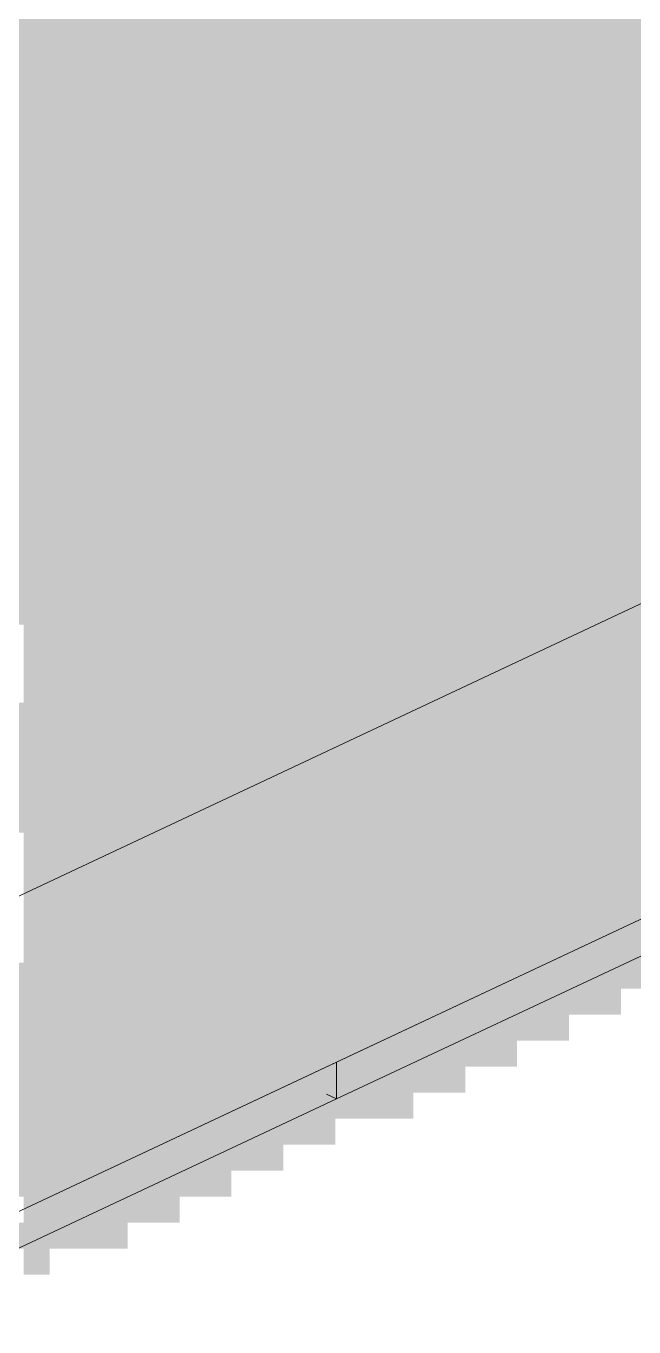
# Model space of a CAD drawing. Header units: millimetres. Extents: x 5 to 1315, y 5 to 292.
# Drawn here: x 1202.352 to 1204.608, y 75.672 to 80.497 of the extents above; entities that cross this region are included whole.
import ezdxf

# ---------------------------------------------------------------- set-up
doc = ezdxf.new("R2010")
doc.units = ezdxf.units.MM
doc.layers.add('EXISTING', color=7, linetype='Continuous')
doc.layers.add('IMAGES', color=7, linetype='Continuous')

# ---------------------------------------------------------------- blocks, each defined once
blk = doc.blocks.new('SHEET_03')
at = {"layer": 'EXISTING', "color": 250, "lineweight": 9}
for p, q in [((263.2288, 58.9151), (329.7311, 90.136)), ((329.7311, 88.9664), (263.2288, 57.7455)), ((303.5049, 76.654), (306.9393, 78.2663)), ((306.9393, 78.1299), (303.5049, 76.5175)), ((263.2288, 57.7455), (303.5049, 76.654)), ((303.5049, 76.5175), (303.5049, 76.654)), ((303.4668, 76.5354), (303.5049, 76.5175)), ((303.5049, 76.5175), (263.2288, 57.609))]:
    blk.add_line(p, q, dxfattribs=at)
at = {"layer": 'IMAGES', "color": 7}
for points in [[(299.9345, 80.4935), (302.8255, 80.4935), (299.9345, 80.5899), (302.8255, 80.5899)], [(302.8255, 80.4935), (302.9218, 80.4935), (302.8255, 80.5899), (302.9218, 80.5899)], [(302.9218, 80.4935), (303.0182, 80.4935), (302.9218, 80.5899), (303.0182, 80.5899)], [(303.0182, 80.4935), (307.0655, 80.4935), (303.0182, 80.5899), (307.0655, 80.5899)], [(300.4164, 80.3971), (302.5364, 80.3971), (300.4164, 80.4935), (302.5364, 80.4935)], [(302.5364, 80.3971), (302.6327, 80.3971), (302.5364, 80.4935), (302.6327, 80.4935)], [(302.6327, 80.3971), (302.7291, 80.3971), (302.6327, 80.4935), (302.7291, 80.4935)], [(302.7291, 80.3971), (302.8255, 80.3971), (302.7291, 80.4935), (302.8255, 80.4935)], [(302.8255, 80.3971), (303.0182, 80.3971), (302.8255, 80.4935), (303.0182, 80.4935)], [(303.0182, 80.3971), (306.8727, 80.3971), (303.0182, 80.4935), (306.8727, 80.4935)], [(300.6091, 80.3007), (302.44, 80.3007), (300.6091, 80.3971), (302.44, 80.3971)], [(302.44, 80.3007), (302.5364, 80.3007), (302.44, 80.3971), (302.5364, 80.3971)], [(302.5364, 80.3007), (302.8255, 80.3007), (302.5364, 80.3971), (302.8255, 80.3971)], [(302.8255, 80.3007), (302.9218, 80.3007), (302.8255, 80.3971), (302.9218, 80.3971)], [(302.9218, 80.2043), (306.68, 80.2043), (302.9218, 80.3971), (306.68, 80.3971)], [(302.2473, 80.2043), (302.44, 80.2043), (302.2473, 80.3007), (302.44, 80.3007)], [(302.44, 80.2043), (302.6327, 80.2043), (302.44, 80.3007), (302.6327, 80.3007)], [(302.6327, 80.2043), (302.7291, 80.2043), (302.6327, 80.3007), (302.7291, 80.3007)], [(302.7291, 80.2043), (302.8255, 80.2043), (302.7291, 80.3007), (302.8255, 80.3007)], [(302.8255, 80.2043), (302.9218, 80.2043), (302.8255, 80.3007), (302.9218, 80.3007)], [(302.1509, 80.1079), (302.44, 80.1079), (302.1509, 80.2043), (302.44, 80.2043)], [(302.44, 80.1079), (302.6327, 80.1079), (302.44, 80.2043), (302.6327, 80.2043)], [(302.6327, 80.1079), (302.8255, 80.1079), (302.6327, 80.2043), (302.8255, 80.2043)], [(302.8255, 80.1079), (302.9218, 80.1079), (302.8255, 80.2043), (302.9218, 80.2043)], [(302.9218, 80.1079), (303.0182, 80.1079), (302.9218, 80.2043), (303.0182, 80.2043)], [(303.0182, 80.1079), (306.4873, 80.1079), (303.0182, 80.2043), (306.4873, 80.2043)], [(302.1509, 80.0115), (302.8255, 80.0115), (302.1509, 80.1079), (302.8255, 80.1079)], [(302.8255, 80.0115), (302.9218, 80.0115), (302.8255, 80.1079), (302.9218, 80.1079)], [(302.9218, 80.0115), (303.4036, 80.0115), (302.9218, 80.1079), (303.4036, 80.1079)], [(303.4036, 80.0115), (303.5, 80.0115), (303.4036, 80.1079), (303.5, 80.1079)], [(303.5, 80.0115), (303.5964, 80.0115), (303.5, 80.1079), (303.5964, 80.1079)], [(303.5964, 80.0115), (306.1018, 80.0115), (303.5964, 80.1079), (306.1018, 80.1079)], [(302.0545, 79.9151), (303.3073, 79.9151), (302.0545, 80.0115), (303.3073, 80.0115)], [(303.3073, 79.8187), (303.4036, 79.8187), (303.3073, 80.0115), (303.4036, 80.0115)], [(303.4036, 79.9151), (303.5, 79.9151), (303.4036, 80.0115), (303.5, 80.0115)], [(303.5, 79.9151), (303.5964, 79.9151), (303.5, 80.0115), (303.5964, 80.0115)], [(303.5964, 79.8187), (303.6927, 79.8187), (303.5964, 80.0115), (303.6927, 80.0115)], [(303.6927, 79.9151), (306.0055, 79.9151), (303.6927, 80.0115), (306.0055, 80.0115)], [(301.7655, 79.8187), (303.3073, 79.8187), (301.7655, 79.9151), (303.3073, 79.9151)], [(303.4036, 79.8187), (303.5964, 79.8187), (303.4036, 79.9151), (303.5964, 79.9151)], [(303.6927, 79.8187), (305.62, 79.8187), (303.6927, 79.9151), (305.62, 79.9151)], [(301.5727, 79.7223), (303.4036, 79.7223), (301.5727, 79.8187), (303.4036, 79.8187)], [(303.4036, 79.7223), (303.5, 79.7223), (303.4036, 79.8187), (303.5, 79.8187)], [(303.5, 79.7223), (303.5964, 79.7223), (303.5, 79.8187), (303.5964, 79.8187)], [(303.5964, 79.7223), (303.9818, 79.7223), (303.5964, 79.8187), (303.9818, 79.8187)], [(303.9818, 79.7223), (304.0782, 79.7223), (303.9818, 79.8187), (304.0782, 79.8187)], [(304.0782, 79.7223), (305.5236, 79.7223), (304.0782, 79.8187), (305.5236, 79.8187)], [(301.0909, 79.6259), (303.8855, 79.6259), (301.0909, 79.7223), (303.8855, 79.7223)], [(303.8855, 79.5295), (303.9818, 79.5295), (303.8855, 79.7223), (303.9818, 79.7223)], [(303.9818, 79.6259), (304.0782, 79.6259), (303.9818, 79.7223), (304.0782, 79.7223)], [(304.0782, 79.6259), (304.1745, 79.6259), (304.0782, 79.7223), (304.1745, 79.7223)], [(304.1745, 79.6259), (305.2345, 79.6259), (304.1745, 79.7223), (305.2345, 79.7223)], [(300.8982, 79.5295), (303.8855, 79.5295), (300.8982, 79.6259), (303.8855, 79.6259)], [(303.9818, 79.5295), (304.0782, 79.5295), (303.9818, 79.6259), (304.0782, 79.6259)], [(304.0782, 79.5295), (304.1745, 79.5295), (304.0782, 79.6259), (304.1745, 79.6259)], [(304.1745, 79.5295), (305.0418, 79.5295), (304.1745, 79.6259), (305.0418, 79.6259)], [(300.7055, 79.4331), (303.9818, 79.4331), (300.7055, 79.5295), (303.9818, 79.5295)], [(303.9818, 79.4331), (304.0782, 79.4331), (303.9818, 79.5295), (304.0782, 79.5295)], [(304.0782, 79.4331), (304.56, 79.4331), (304.0782, 79.5295), (304.56, 79.5295)], [(304.56, 79.4331), (304.6564, 79.4331), (304.56, 79.5295), (304.6564, 79.5295)], [(300.5127, 79.3367), (304.4636, 79.3367), (300.5127, 79.4331), (304.4636, 79.4331)], [(304.4636, 79.2403), (304.56, 79.2403), (304.4636, 79.4331), (304.56, 79.4331)], [(304.56, 79.3367), (304.6564, 79.3367), (304.56, 79.4331), (304.6564, 79.4331)], [(300.32, 79.2403), (304.4636, 79.2403), (300.32, 79.3367), (304.4636, 79.3367)], [(304.56, 79.2403), (304.6564, 79.2403), (304.56, 79.3367), (304.6564, 79.3367)], [(300.1273, 79.1439), (304.1745, 79.1439), (300.1273, 79.2403), (304.1745, 79.2403)], [(304.1745, 79.1439), (304.2709, 79.1439), (304.1745, 79.2403), (304.2709, 79.2403)], [(304.2709, 79.1439), (304.3673, 79.1439), (304.2709, 79.2403), (304.3673, 79.2403)], [(304.3673, 79.1439), (304.4636, 79.1439), (304.3673, 79.2403), (304.4636, 79.2403)], [(304.4636, 79.1439), (304.6564, 79.1439), (304.4636, 79.2403), (304.6564, 79.2403)], [(299.8382, 79.0475), (304.0782, 79.0475), (299.8382, 79.1439), (304.0782, 79.1439)], [(304.0782, 79.0475), (304.1745, 79.0475), (304.0782, 79.1439), (304.1745, 79.1439)], [(304.1745, 79.0475), (304.2709, 79.0475), (304.1745, 79.1439), (304.2709, 79.1439)], [(304.2709, 79.0475), (304.3673, 79.0475), (304.2709, 79.1439), (304.3673, 79.1439)], [(304.3673, 79.0475), (304.4636, 79.0475), (304.3673, 79.1439), (304.4636, 79.1439)], [(304.4636, 79.0475), (304.6564, 79.0475), (304.4636, 79.1439), (304.6564, 79.1439)], [(299.7418, 78.9511), (303.7891, 78.9511), (299.7418, 79.0475), (303.7891, 79.0475)], [(303.7891, 78.9511), (303.8855, 78.9511), (303.7891, 79.0475), (303.8855, 79.0475)], [(303.8855, 78.9511), (303.9818, 78.9511), (303.8855, 79.0475), (303.9818, 79.0475)], [(303.9818, 78.9511), (304.0782, 78.9511), (303.9818, 79.0475), (304.0782, 79.0475)], [(304.0782, 78.9511), (304.1745, 78.9511), (304.0782, 79.0475), (304.1745, 79.0475)], [(304.1745, 78.9511), (304.2709, 78.9511), (304.1745, 79.0475), (304.2709, 79.0475)], [(304.2709, 78.9511), (304.6564, 78.9511), (304.2709, 79.0475), (304.6564, 79.0475)], [(299.4527, 78.8547), (303.5964, 78.8547), (299.4527, 78.9511), (303.5964, 78.9511)], [(303.5964, 78.8547), (303.6927, 78.8547), (303.5964, 78.9511), (303.6927, 78.9511)], [(303.6927, 78.8547), (303.8855, 78.8547), (303.6927, 78.9511), (303.8855, 78.9511)], [(303.8855, 78.8547), (303.9818, 78.8547), (303.8855, 78.9511), (303.9818, 78.9511)], [(303.9818, 78.8547), (304.0782, 78.8547), (303.9818, 78.9511), (304.0782, 78.9511)], [(304.0782, 78.8547), (304.1745, 78.8547), (304.0782, 78.9511), (304.1745, 78.9511)], [(304.1745, 78.8547), (305.5236, 78.8547), (304.1745, 78.9511), (305.5236, 78.9511)], [(299.3564, 78.7583), (303.5, 78.7583), (299.3564, 78.8547), (303.5, 78.8547)], [(303.5, 78.7583), (303.5964, 78.7583), (303.5, 78.8547), (303.5964, 78.8547)], [(303.5964, 78.7583), (303.7891, 78.7583), (303.5964, 78.8547), (303.7891, 78.8547)], [(303.7891, 78.7583), (303.8855, 78.7583), (303.7891, 78.8547), (303.8855, 78.8547)], [(303.8855, 78.7583), (303.9818, 78.7583), (303.8855, 78.8547), (303.9818, 78.8547)], [(303.9818, 78.7583), (305.2345, 78.7583), (303.9818, 78.8547), (305.2345, 78.8547)], [(299.5491, 78.6619), (303.1145, 78.6619), (299.5491, 78.7583), (303.1145, 78.7583)], [(303.1145, 78.6619), (303.2109, 78.6619), (303.1145, 78.7583), (303.2109, 78.7583)], [(303.2109, 78.6619), (303.3073, 78.6619), (303.2109, 78.7583), (303.3073, 78.7583)], [(303.3073, 78.6619), (303.5, 78.6619), (303.3073, 78.7583), (303.5, 78.7583)], [(303.5, 78.6619), (303.5964, 78.6619), (303.5, 78.7583), (303.5964, 78.7583)], [(303.5964, 78.6619), (303.6927, 78.6619), (303.5964, 78.7583), (303.6927, 78.7583)], [(303.6927, 78.6619), (303.7891, 78.6619), (303.6927, 78.7583), (303.7891, 78.7583)], [(303.7891, 78.6619), (303.8855, 78.6619), (303.7891, 78.7583), (303.8855, 78.7583)], [(303.8855, 78.6619), (305.0418, 78.6619), (303.8855, 78.7583), (305.0418, 78.7583)], [(299.6455, 78.5655), (303.0182, 78.5655), (299.6455, 78.6619), (303.0182, 78.6619)], [(303.0182, 78.5655), (303.1145, 78.5655), (303.0182, 78.6619), (303.1145, 78.6619)], [(303.1145, 78.5655), (303.3073, 78.5655), (303.1145, 78.6619), (303.3073, 78.6619)], [(303.3073, 78.5655), (303.4036, 78.5655), (303.3073, 78.6619), (303.4036, 78.6619)], [(303.4036, 78.5655), (303.5, 78.5655), (303.4036, 78.6619), (303.5, 78.6619)], [(303.5, 78.5655), (303.5964, 78.5655), (303.5, 78.6619), (303.5964, 78.6619)], [(303.5964, 78.5655), (303.6927, 78.5655), (303.5964, 78.6619), (303.6927, 78.6619)], [(303.6927, 78.5655), (304.8491, 78.5655), (303.6927, 78.6619), (304.8491, 78.6619)], [(299.6455, 78.4691), (302.7291, 78.4691), (299.6455, 78.5655), (302.7291, 78.5655)], [(302.7291, 78.4691), (302.8255, 78.4691), (302.7291, 78.5655), (302.8255, 78.5655)], [(302.8255, 78.4691), (303.0182, 78.4691), (302.8255, 78.5655), (303.0182, 78.5655)], [(303.0182, 78.4691), (303.1145, 78.4691), (303.0182, 78.5655), (303.1145, 78.5655)], [(303.1145, 78.4691), (303.3073, 78.4691), (303.1145, 78.5655), (303.3073, 78.5655)], [(303.3073, 78.4691), (303.4036, 78.4691), (303.3073, 78.5655), (303.4036, 78.5655)], [(303.4036, 78.4691), (303.5, 78.4691), (303.4036, 78.5655), (303.5, 78.5655)], [(303.5, 78.4691), (304.6564, 78.4691), (303.5, 78.5655), (304.6564, 78.5655)], [(300.1273, 78.3727), (302.6327, 78.3727), (300.1273, 78.4691), (302.6327, 78.4691)], [(302.6327, 78.3727), (302.8255, 78.3727), (302.6327, 78.4691), (302.8255, 78.4691)], [(302.8255, 78.3727), (302.9218, 78.3727), (302.8255, 78.4691), (302.9218, 78.4691)], [(302.9218, 78.3727), (303.0182, 78.3727), (302.9218, 78.4691), (303.0182, 78.4691)], [(303.0182, 78.3727), (303.1145, 78.3727), (303.0182, 78.4691), (303.1145, 78.4691)], [(303.1145, 78.3727), (303.3073, 78.3727), (303.1145, 78.4691), (303.3073, 78.4691)], [(303.3073, 78.3727), (304.4636, 78.3727), (303.3073, 78.4691), (304.4636, 78.4691)], [(304.4636, 78.3727), (304.56, 78.3727), (304.4636, 78.4691), (304.56, 78.4691)], [(304.56, 78.3727), (304.6564, 78.3727), (304.56, 78.4691), (304.6564, 78.4691)], [(300.2236, 78.2763), (302.5364, 78.2763), (300.2236, 78.3727), (302.5364, 78.3727)], [(302.5364, 78.2763), (302.6327, 78.2763), (302.5364, 78.3727), (302.6327, 78.3727)], [(302.6327, 78.2763), (302.7291, 78.2763), (302.6327, 78.3727), (302.7291, 78.3727)], [(302.7291, 78.2763), (302.8255, 78.2763), (302.7291, 78.3727), (302.8255, 78.3727)], [(302.8255, 78.2763), (302.9218, 78.2763), (302.8255, 78.3727), (302.9218, 78.3727)], [(302.9218, 78.2763), (304.1745, 78.2763), (302.9218, 78.3727), (304.1745, 78.3727)], [(304.1745, 78.2763), (304.2709, 78.2763), (304.1745, 78.3727), (304.2709, 78.3727)], [(304.2709, 78.2763), (304.3673, 78.2763), (304.2709, 78.3727), (304.3673, 78.3727)], [(304.3673, 78.2763), (304.4636, 78.2763), (304.3673, 78.3727), (304.4636, 78.3727)], [(304.4636, 78.2763), (304.56, 78.2763), (304.4636, 78.3727), (304.56, 78.3727)], [(304.56, 78.1799), (304.6564, 78.1799), (304.56, 78.3727), (304.6564, 78.3727)], [(302.3436, 78.1799), (302.44, 78.1799), (302.3436, 78.2763), (302.44, 78.2763)], [(302.44, 78.1799), (302.5364, 78.1799), (302.44, 78.2763), (302.5364, 78.2763)], [(302.5364, 78.1799), (302.6327, 78.1799), (302.5364, 78.2763), (302.6327, 78.2763)], [(302.6327, 78.1799), (302.7291, 78.1799), (302.6327, 78.2763), (302.7291, 78.2763)], [(302.7291, 78.1799), (302.8255, 78.1799), (302.7291, 78.2763), (302.8255, 78.2763)], [(302.8255, 78.1799), (304.0782, 78.1799), (302.8255, 78.2763), (304.0782, 78.2763)], [(304.0782, 78.1799), (304.1745, 78.1799), (304.0782, 78.2763), (304.1745, 78.2763)], [(304.1745, 78.1799), (304.2709, 78.1799), (304.1745, 78.2763), (304.2709, 78.2763)], [(304.2709, 78.1799), (304.3673, 78.1799), (304.2709, 78.2763), (304.3673, 78.2763)], [(304.3673, 78.1799), (304.4636, 78.1799), (304.3673, 78.2763), (304.4636, 78.2763)], [(304.4636, 78.1799), (304.56, 78.1799), (304.4636, 78.2763), (304.56, 78.2763)], [(302.3436, 78.0835), (302.44, 78.0835), (302.3436, 78.1799), (302.44, 78.1799)], [(302.44, 78.0835), (302.7291, 78.0835), (302.44, 78.1799), (302.7291, 78.1799)], [(302.7291, 78.0835), (303.7891, 78.0835), (302.7291, 78.1799), (303.7891, 78.1799)], [(303.7891, 78.0835), (303.8855, 78.0835), (303.7891, 78.1799), (303.8855, 78.1799)], [(303.8855, 78.0835), (304.0782, 78.0835), (303.8855, 78.1799), (304.0782, 78.1799)], [(304.0782, 78.0835), (304.1745, 78.0835), (304.0782, 78.1799), (304.1745, 78.1799)], [(304.1745, 78.0835), (304.2709, 78.0835), (304.1745, 78.1799), (304.2709, 78.1799)], [(304.2709, 78.0835), (304.3673, 78.0835), (304.2709, 78.1799), (304.3673, 78.1799)], [(304.3673, 78.0835), (304.4636, 78.0835), (304.3673, 78.1799), (304.4636, 78.1799)], [(304.4636, 78.0835), (304.7527, 78.0835), (304.4636, 78.1799), (304.7527, 78.1799)], [(302.3436, 77.9871), (303.5964, 77.9871), (302.3436, 78.0835), (303.5964, 78.0835)], [(303.5964, 77.9871), (303.6927, 77.9871), (303.5964, 78.0835), (303.6927, 78.0835)], [(303.6927, 77.9871), (303.7891, 77.9871), (303.6927, 78.0835), (303.7891, 78.0835)], [(303.7891, 77.9871), (303.8855, 77.9871), (303.7891, 78.0835), (303.8855, 78.0835)], [(303.8855, 77.9871), (303.9818, 77.9871), (303.8855, 78.0835), (303.9818, 78.0835)], [(303.9818, 77.9871), (304.0782, 77.9871), (303.9818, 78.0835), (304.0782, 78.0835)], [(304.0782, 77.9871), (304.1745, 77.9871), (304.0782, 78.0835), (304.1745, 78.0835)], [(304.1745, 77.9871), (304.2709, 77.9871), (304.1745, 78.0835), (304.2709, 78.0835)], [(304.2709, 77.9871), (304.3673, 77.9871), (304.2709, 78.0835), (304.3673, 78.0835)], [(304.3673, 77.9871), (306.1018, 77.9871), (304.3673, 78.0835), (306.1018, 78.0835)], [(302.2473, 77.8907), (303.5, 77.8907), (302.2473, 77.9871), (303.5, 77.9871)], [(303.5, 77.8907), (303.5964, 77.8907), (303.5, 77.9871), (303.5964, 77.9871)], [(303.5964, 77.8907), (303.6927, 77.8907), (303.5964, 77.9871), (303.6927, 77.9871)], [(303.6927, 77.8907), (303.7891, 77.8907), (303.6927, 77.9871), (303.7891, 77.9871)], [(303.7891, 77.8907), (303.8855, 77.8907), (303.7891, 77.9871), (303.8855, 77.9871)], [(303.8855, 77.8907), (303.9818, 77.8907), (303.8855, 77.9871), (303.9818, 77.9871)], [(303.9818, 77.8907), (304.0782, 77.8907), (303.9818, 77.9871), (304.0782, 77.9871)], [(304.0782, 77.8907), (304.1745, 77.8907), (304.0782, 77.9871), (304.1745, 77.9871)], [(304.1745, 77.8907), (304.2709, 77.8907), (304.1745, 77.9871), (304.2709, 77.9871)], [(304.2709, 77.8907), (306.0055, 77.8907), (304.2709, 77.9871), (306.0055, 77.9871)], [(301.9582, 77.7943), (303.2109, 77.7943), (301.9582, 77.8907), (303.2109, 77.8907)], [(303.2109, 77.7943), (303.4036, 77.7943), (303.2109, 77.8907), (303.4036, 77.8907)], [(303.4036, 77.7943), (303.5, 77.7943), (303.4036, 77.8907), (303.5, 77.8907)], [(303.5, 77.7943), (303.7891, 77.7943), (303.5, 77.8907), (303.7891, 77.8907)], [(303.7891, 77.7943), (303.8855, 77.7943), (303.7891, 77.8907), (303.8855, 77.8907)], [(303.8855, 77.7943), (303.9818, 77.7943), (303.8855, 77.8907), (303.9818, 77.8907)], [(303.9818, 77.7943), (305.7164, 77.7943), (303.9818, 77.8907), (305.7164, 77.8907)], [(301.7655, 77.6979), (303.0182, 77.6979), (301.7655, 77.7943), (303.0182, 77.7943)], [(303.0182, 77.6979), (303.1145, 77.6979), (303.0182, 77.7943), (303.1145, 77.7943)], [(303.1145, 77.6979), (303.2109, 77.6979), (303.1145, 77.7943), (303.2109, 77.7943)], [(303.2109, 77.6979), (303.3073, 77.6979), (303.2109, 77.7943), (303.3073, 77.7943)], [(303.3073, 77.6979), (303.4036, 77.6979), (303.3073, 77.7943), (303.4036, 77.7943)], [(303.4036, 77.6979), (303.5, 77.6979), (303.4036, 77.7943), (303.5, 77.7943)], [(303.5, 77.6979), (303.5964, 77.6979), (303.5, 77.7943), (303.5964, 77.7943)], [(303.5964, 77.6979), (303.6927, 77.6979), (303.5964, 77.7943), (303.6927, 77.7943)], [(303.6927, 77.6979), (303.8855, 77.6979), (303.6927, 77.7943), (303.8855, 77.7943)], [(303.8855, 77.6979), (305.62, 77.6979), (303.8855, 77.7943), (305.62, 77.7943)], [(301.5727, 77.6015), (302.8255, 77.6015), (301.5727, 77.6979), (302.8255, 77.6979)], [(302.8255, 77.6015), (303.0182, 77.6015), (302.8255, 77.6979), (303.0182, 77.6979)], [(303.0182, 77.6015), (303.1145, 77.6015), (303.0182, 77.6979), (303.1145, 77.6979)], [(303.1145, 77.6015), (303.4036, 77.6015), (303.1145, 77.6979), (303.4036, 77.6979)], [(303.4036, 77.6015), (303.5, 77.6015), (303.4036, 77.6979), (303.5, 77.6979)], [(303.5, 77.6015), (303.5964, 77.6015), (303.5, 77.6979), (303.5964, 77.6979)], [(303.5964, 77.6015), (305.2345, 77.6015), (303.5964, 77.6979), (305.2345, 77.6979)], [(301.4764, 77.5051), (302.6327, 77.5051), (301.4764, 77.6015), (302.6327, 77.6015)], [(302.6327, 77.5051), (302.8255, 77.5051), (302.6327, 77.6015), (302.8255, 77.6015)], [(302.8255, 77.5051), (302.9218, 77.5051), (302.8255, 77.6015), (302.9218, 77.6015)], [(302.9218, 77.4087), (303.0182, 77.4087), (302.9218, 77.6015), (303.0182, 77.6015)], [(303.0182, 77.5051), (303.1145, 77.5051), (303.0182, 77.6015), (303.1145, 77.6015)], [(303.1145, 77.5051), (303.2109, 77.5051), (303.1145, 77.6015), (303.2109, 77.6015)], [(303.2109, 77.5051), (303.3073, 77.5051), (303.2109, 77.6015), (303.3073, 77.6015)], [(303.3073, 77.5051), (303.5, 77.5051), (303.3073, 77.6015), (303.5, 77.6015)], [(303.5, 77.5051), (305.1382, 77.5051), (303.5, 77.6015), (305.1382, 77.6015)], [(302.3436, 77.4087), (302.44, 77.4087), (302.3436, 77.5051), (302.44, 77.5051)], [(302.44, 77.4087), (302.5364, 77.4087), (302.44, 77.5051), (302.5364, 77.5051)], [(302.5364, 77.4087), (302.6327, 77.4087), (302.5364, 77.5051), (302.6327, 77.5051)], [(302.6327, 77.4087), (302.8255, 77.4087), (302.6327, 77.5051), (302.8255, 77.5051)], [(302.8255, 77.4087), (302.9218, 77.4087), (302.8255, 77.5051), (302.9218, 77.5051)], [(303.0182, 77.4087), (303.2109, 77.4087), (303.0182, 77.5051), (303.2109, 77.5051)], [(303.2109, 77.4087), (304.9455, 77.4087), (303.2109, 77.5051), (304.9455, 77.5051)], [(302.3436, 77.3123), (302.44, 77.3123), (302.3436, 77.4087), (302.44, 77.4087)], [(302.44, 77.3123), (302.5364, 77.3123), (302.44, 77.4087), (302.5364, 77.4087)], [(302.5364, 77.3123), (302.6327, 77.3123), (302.5364, 77.4087), (302.6327, 77.4087)], [(302.6327, 77.3123), (302.7291, 77.3123), (302.6327, 77.4087), (302.7291, 77.4087)], [(302.7291, 77.3123), (302.8255, 77.3123), (302.7291, 77.4087), (302.8255, 77.4087)], [(302.8255, 77.3123), (302.9218, 77.3123), (302.8255, 77.4087), (302.9218, 77.4087)], [(302.9218, 77.3123), (303.0182, 77.3123), (302.9218, 77.4087), (303.0182, 77.4087)], [(303.0182, 77.3123), (304.7527, 77.3123), (303.0182, 77.4087), (304.7527, 77.4087)], [(302.3436, 77.2159), (302.44, 77.2159), (302.3436, 77.3123), (302.44, 77.3123)], [(302.44, 77.2159), (302.5364, 77.2159), (302.44, 77.3123), (302.5364, 77.3123)], [(302.5364, 77.2159), (302.6327, 77.2159), (302.5364, 77.3123), (302.6327, 77.3123)], [(302.6327, 77.2159), (302.8255, 77.2159), (302.6327, 77.3123), (302.8255, 77.3123)], [(302.8255, 77.2159), (304.56, 77.2159), (302.8255, 77.3123), (304.56, 77.3123)], [(304.56, 77.2159), (304.6564, 77.2159), (304.56, 77.3123), (304.6564, 77.3123)], [(302.3436, 77.1195), (302.44, 77.1195), (302.3436, 77.2159), (302.44, 77.2159)], [(302.44, 77.1195), (302.6327, 77.1195), (302.44, 77.2159), (302.6327, 77.2159)], [(302.6327, 77.1195), (304.2709, 77.1195), (302.6327, 77.2159), (304.2709, 77.2159)], [(304.2709, 77.1195), (304.4636, 77.1195), (304.2709, 77.2159), (304.4636, 77.2159)], [(304.4636, 77.1195), (304.56, 77.1195), (304.4636, 77.2159), (304.56, 77.2159)], [(304.56, 77.1195), (304.6564, 77.1195), (304.56, 77.2159), (304.6564, 77.2159)], [(302.3436, 77.0231), (302.44, 77.0231), (302.3436, 77.1195), (302.44, 77.1195)], [(302.44, 77.0231), (304.0782, 77.0231), (302.44, 77.1195), (304.0782, 77.1195)], [(304.0782, 77.0231), (304.2709, 77.0231), (304.0782, 77.1195), (304.2709, 77.1195)], [(304.2709, 77.0231), (304.3673, 77.0231), (304.2709, 77.1195), (304.3673, 77.1195)], [(304.3673, 77.0231), (304.4636, 77.0231), (304.3673, 77.1195), (304.4636, 77.1195)], [(304.4636, 77.0231), (304.8491, 77.0231), (304.4636, 77.1195), (304.8491, 77.1195)], [(302.1509, 76.9267), (303.8855, 76.9267), (302.1509, 77.0231), (303.8855, 77.0231)], [(303.8855, 76.9267), (304.0782, 76.9267), (303.8855, 77.0231), (304.0782, 77.0231)], [(304.0782, 76.9267), (304.1745, 76.9267), (304.0782, 77.0231), (304.1745, 77.0231)], [(304.1745, 76.9267), (304.56, 76.9267), (304.1745, 77.0231), (304.56, 77.0231)], [(304.56, 76.9267), (304.6564, 76.9267), (304.56, 77.0231), (304.6564, 77.0231)], [(301.9582, 76.8303), (303.6927, 76.8303), (301.9582, 76.9267), (303.6927, 76.9267)], [(303.6927, 76.8303), (303.7891, 76.8303), (303.6927, 76.9267), (303.7891, 76.9267)], [(303.7891, 76.8303), (303.8855, 76.8303), (303.7891, 76.9267), (303.8855, 76.9267)], [(303.8855, 76.8303), (303.9818, 76.8303), (303.8855, 76.9267), (303.9818, 76.9267)], [(303.9818, 76.8303), (304.0782, 76.8303), (303.9818, 76.9267), (304.0782, 76.9267)], [(304.0782, 76.8303), (304.1745, 76.8303), (304.0782, 76.9267), (304.1745, 76.9267)], [(304.1745, 76.8303), (304.2709, 76.8303), (304.1745, 76.9267), (304.2709, 76.9267)], [(304.2709, 76.8303), (304.3673, 76.8303), (304.2709, 76.9267), (304.3673, 76.9267)], [(304.3673, 76.8303), (304.4636, 76.8303), (304.3673, 76.9267), (304.4636, 76.9267)], [(304.4636, 76.8303), (304.56, 76.8303), (304.4636, 76.9267), (304.56, 76.9267)], [(301.7655, 76.7339), (303.5, 76.7339), (301.7655, 76.8303), (303.5, 76.8303)], [(303.5, 76.7339), (303.6927, 76.7339), (303.5, 76.8303), (303.6927, 76.8303)], [(303.6927, 76.7339), (303.7891, 76.7339), (303.6927, 76.8303), (303.7891, 76.8303)], [(303.7891, 76.7339), (303.8855, 76.7339), (303.7891, 76.8303), (303.8855, 76.8303)], [(303.8855, 76.7339), (303.9818, 76.7339), (303.8855, 76.8303), (303.9818, 76.8303)], [(303.9818, 76.7339), (304.0782, 76.7339), (303.9818, 76.8303), (304.0782, 76.8303)], [(304.0782, 76.7339), (304.1745, 76.7339), (304.0782, 76.8303), (304.1745, 76.8303)], [(304.1745, 76.7339), (304.2709, 76.7339), (304.1745, 76.8303), (304.2709, 76.8303)], [(304.2709, 76.7339), (304.3673, 76.7339), (304.2709, 76.8303), (304.3673, 76.8303)], [(301.5727, 76.6375), (303.3073, 76.6375), (301.5727, 76.7339), (303.3073, 76.7339)], [(303.3073, 76.6375), (303.4036, 76.6375), (303.3073, 76.7339), (303.4036, 76.7339)], [(303.4036, 76.6375), (303.5, 76.6375), (303.4036, 76.7339), (303.5, 76.7339)], [(303.5, 76.6375), (303.5964, 76.6375), (303.5, 76.7339), (303.5964, 76.7339)], [(303.5964, 76.5411), (303.6927, 76.5411), (303.5964, 76.7339), (303.6927, 76.7339)], [(303.6927, 76.6375), (303.7891, 76.6375), (303.6927, 76.7339), (303.7891, 76.7339)], [(303.7891, 76.6375), (303.9818, 76.6375), (303.7891, 76.7339), (303.9818, 76.7339)], [(303.9818, 76.6375), (304.0782, 76.6375), (303.9818, 76.7339), (304.0782, 76.7339)], [(304.0782, 76.6375), (304.1745, 76.6375), (304.0782, 76.7339), (304.1745, 76.7339)], [(301.38, 76.5411), (303.1145, 76.5411), (301.38, 76.6375), (303.1145, 76.6375)], [(303.1145, 76.5411), (303.2109, 76.5411), (303.1145, 76.6375), (303.2109, 76.6375)], [(303.2109, 76.5411), (303.3073, 76.5411), (303.2109, 76.6375), (303.3073, 76.6375)], [(303.3073, 76.5411), (303.5, 76.5411), (303.3073, 76.6375), (303.5, 76.6375)], [(303.5, 76.5411), (303.5964, 76.5411), (303.5, 76.6375), (303.5964, 76.6375)], [(303.6927, 76.5411), (303.7891, 76.5411), (303.6927, 76.6375), (303.7891, 76.6375)], [(303.7891, 76.5411), (303.8855, 76.5411), (303.7891, 76.6375), (303.8855, 76.6375)], [(303.8855, 76.5411), (303.9818, 76.5411), (303.8855, 76.6375), (303.9818, 76.6375)], [(301.1873, 76.4446), (302.8255, 76.4446), (301.1873, 76.5411), (302.8255, 76.5411)], [(302.8255, 76.4446), (302.9218, 76.4446), (302.8255, 76.5411), (302.9218, 76.5411)], [(302.9218, 76.4446), (303.1145, 76.4446), (302.9218, 76.5411), (303.1145, 76.5411)], [(303.1145, 76.3482), (303.2109, 76.3482), (303.1145, 76.5411), (303.2109, 76.5411)], [(303.2109, 76.4446), (303.5964, 76.4446), (303.2109, 76.5411), (303.5964, 76.5411)], [(303.5964, 76.4446), (303.7891, 76.4446), (303.5964, 76.5411), (303.7891, 76.5411)], [(300.9945, 76.3482), (302.7291, 76.3482), (300.9945, 76.4446), (302.7291, 76.4446)], [(302.7291, 76.3482), (302.8255, 76.3482), (302.7291, 76.4446), (302.8255, 76.4446)], [(302.8255, 76.3482), (302.9218, 76.3482), (302.8255, 76.4446), (302.9218, 76.4446)], [(302.9218, 76.3482), (303.1145, 76.3482), (302.9218, 76.4446), (303.1145, 76.4446)], [(303.2109, 76.3482), (303.3073, 76.3482), (303.2109, 76.4446), (303.3073, 76.4446)], [(303.3073, 76.3482), (303.4036, 76.3482), (303.3073, 76.4446), (303.4036, 76.4446)], [(303.4036, 76.3482), (303.5, 76.3482), (303.4036, 76.4446), (303.5, 76.4446)], [(300.7055, 76.2518), (302.44, 76.2518), (300.7055, 76.3482), (302.44, 76.3482)], [(302.44, 76.2518), (302.6327, 76.2518), (302.44, 76.3482), (302.6327, 76.3482)], [(302.6327, 76.2518), (302.7291, 76.2518), (302.6327, 76.3482), (302.7291, 76.3482)], [(302.7291, 76.2518), (302.8255, 76.2518), (302.7291, 76.3482), (302.8255, 76.3482)], [(302.8255, 76.2518), (303.1145, 76.2518), (302.8255, 76.3482), (303.1145, 76.3482)], [(303.1145, 76.2518), (303.2109, 76.2518), (303.1145, 76.3482), (303.2109, 76.3482)], [(303.2109, 76.2518), (303.3073, 76.2518), (303.2109, 76.3482), (303.3073, 76.3482)], [(302.2473, 76.1554), (302.44, 76.1554), (302.2473, 76.2518), (302.44, 76.2518)], [(302.44, 76.1554), (302.5364, 76.1554), (302.44, 76.2518), (302.5364, 76.2518)], [(302.5364, 76.1554), (302.6327, 76.1554), (302.5364, 76.2518), (302.6327, 76.2518)], [(302.6327, 76.1554), (302.9218, 76.1554), (302.6327, 76.2518), (302.9218, 76.2518)], [(302.9218, 76.1554), (303.0182, 76.1554), (302.9218, 76.2518), (303.0182, 76.2518)], [(303.0182, 76.1554), (303.1145, 76.1554), (303.0182, 76.2518), (303.1145, 76.2518)], [(302.3436, 76.059), (302.5364, 76.059), (302.3436, 76.1554), (302.5364, 76.1554)], [(302.5364, 76.059), (302.7291, 76.059), (302.5364, 76.1554), (302.7291, 76.1554)], [(302.7291, 76.059), (302.8255, 76.059), (302.7291, 76.1554), (302.8255, 76.1554)], [(302.8255, 76.059), (302.9218, 76.059), (302.8255, 76.1554), (302.9218, 76.1554)], [(302.1509, 75.9626), (302.44, 75.9626), (302.1509, 76.059), (302.44, 76.059)], [(302.44, 75.9626), (302.5364, 75.9626), (302.44, 76.059), (302.5364, 76.059)], [(302.5364, 75.9626), (302.6327, 75.9626), (302.5364, 76.059), (302.6327, 76.059)], [(302.6327, 75.9626), (302.7291, 75.9626), (302.6327, 76.059), (302.7291, 76.059)], [(302.3436, 75.8662), (302.44, 75.8662), (302.3436, 75.9626), (302.44, 75.9626)]]:
    blk.add_solid(points, dxfattribs=at)

msp = doc.modelspace()

# ---------------------------------------------------------------- block references
msp.add_blockref('SHEET_03', (900, 0))

doc.saveas('drawing.dxf')
